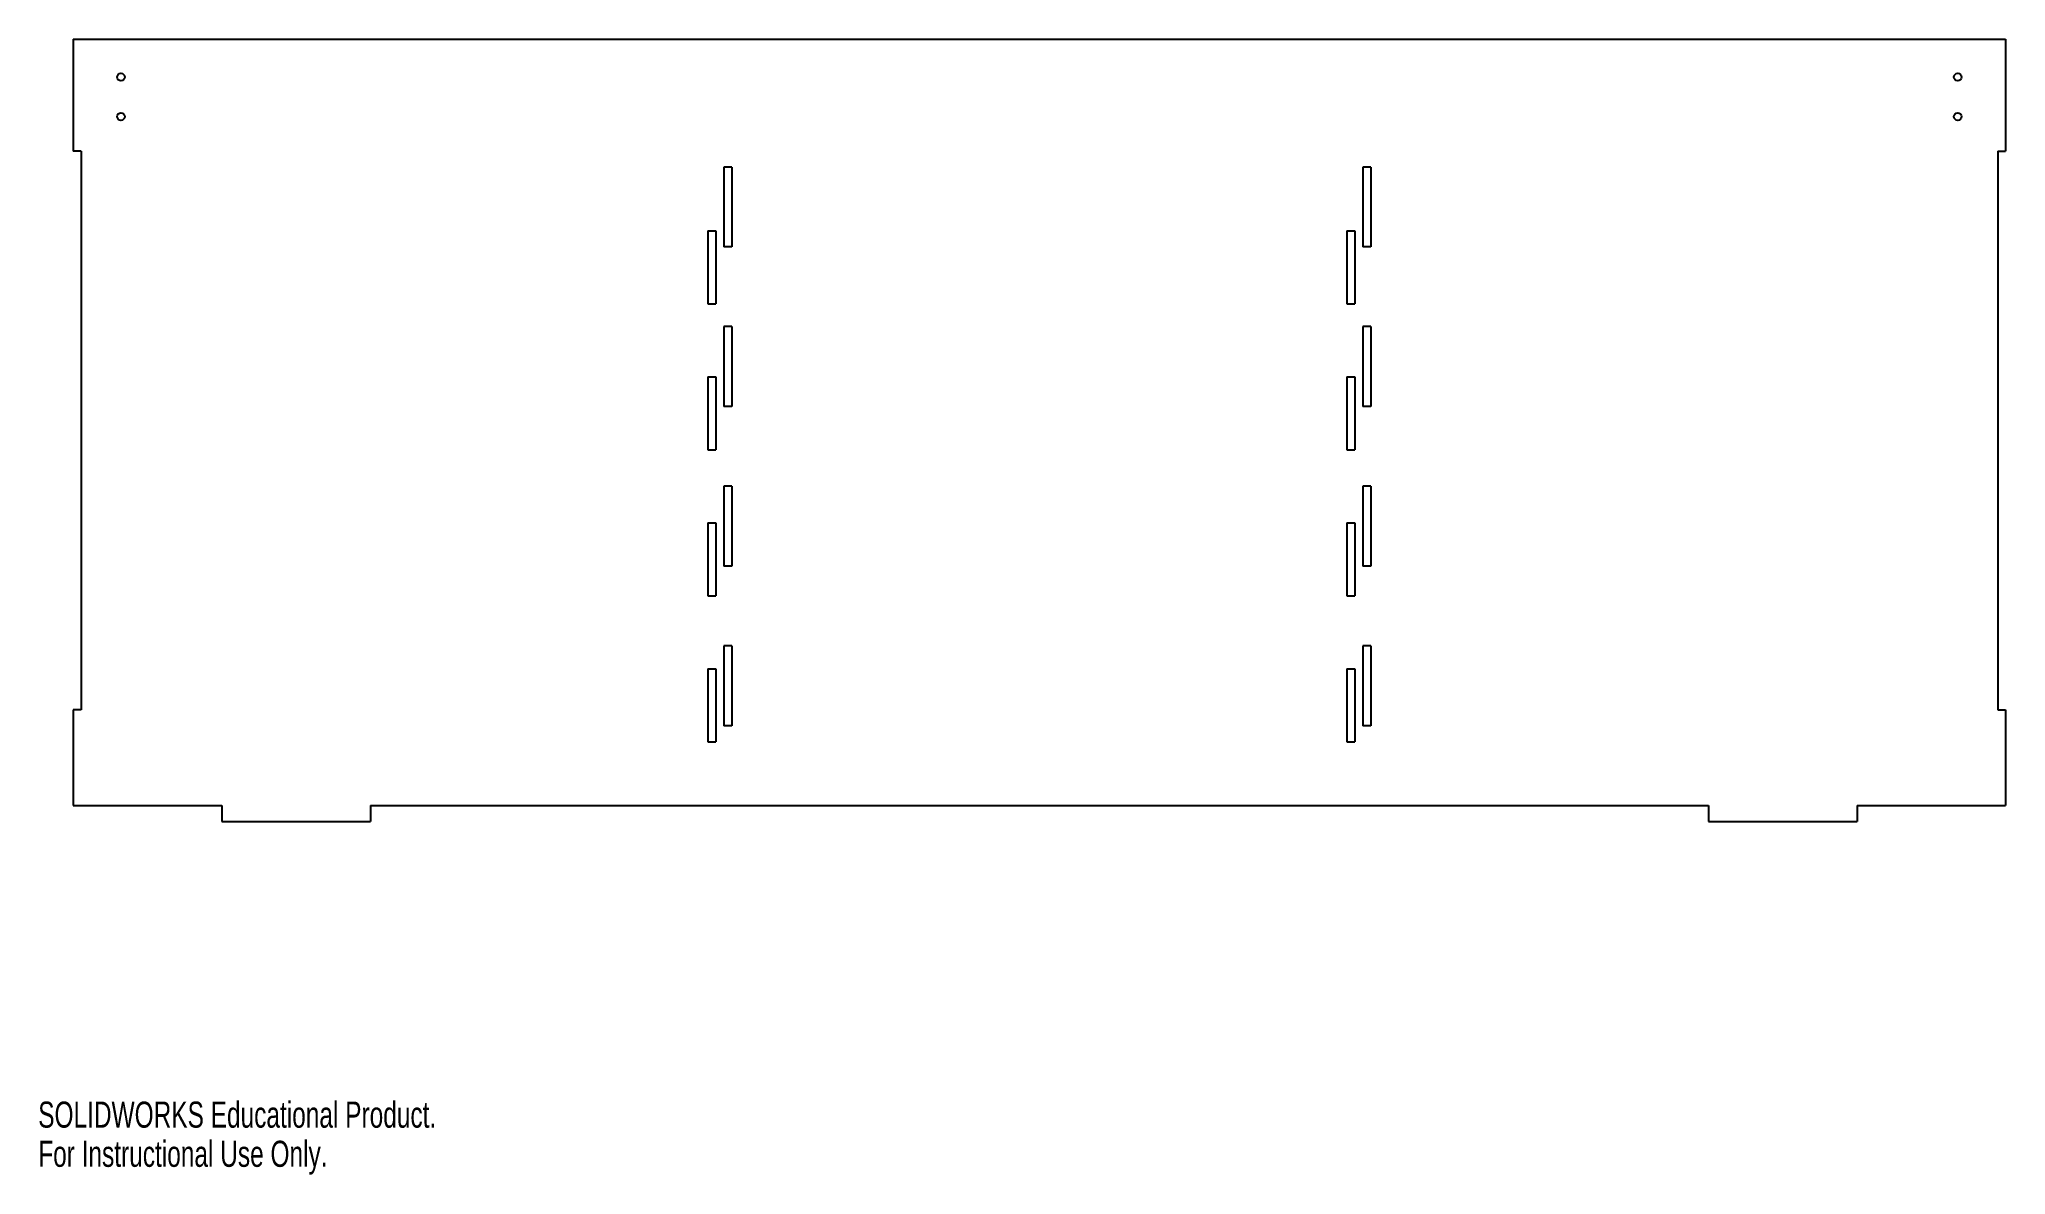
# Model space of a CAD drawing. Header units: millimetres. Extents: x 0 to 782, y 0 to 452.
import ezdxf

# ---------------------------------------------------------------- set-up
doc = ezdxf.new("R2010")
doc.units = ezdxf.units.MM
doc.styles.add('SLDTEXTSTYLE0', font='TXT', dxfattribs={"width": 0.7})

msp = doc.modelspace()

# ---------------------------------------------------------------- linework, layer by layer
at = {"color": 7, "linetype": 'Continuous', "lineweight": 25}
for p, q in [((13.83, 451.52), (13.83, 407.07)), ((13.83, 451.52), (782.18, 451.52)), ((782.18, 451.52), (782.18, 407.07)), ((17.01, 407.07), (13.83, 407.07)), ((17.01, 407.07), (17.01, 184.82)), ((779.01, 407.07), (782.18, 407.07)), ((779.01, 407.07), (779.01, 184.82)), ((272.6, 400.72), (272.6, 368.97)), ((275.77, 400.72), (272.6, 400.72)), ((275.77, 400.72), (275.77, 368.97)), ((526.6, 400.72), (526.6, 368.97)), ((529.77, 400.72), (526.6, 400.72)), ((529.77, 400.72), (529.77, 368.97)), ((266.25, 375.32), (266.25, 346.29)), ((266.25, 375.32), (269.42, 375.32)), ((269.42, 375.32), (269.42, 346.29)), ((520.25, 375.32), (520.25, 346.29)), ((520.25, 375.32), (523.42, 375.32)), ((523.42, 375.32), (523.42, 346.29)), ((275.77, 368.97), (272.6, 368.97)), ((529.77, 368.97), (526.6, 368.97)), ((266.25, 346.29), (269.42, 346.29)), ((520.25, 346.29), (523.42, 346.29)), ((275.77, 337.22), (272.6, 337.22)), ((272.6, 337.22), (272.6, 305.47)), ((275.77, 337.22), (275.77, 305.47)), ((529.77, 337.22), (526.6, 337.22)), ((526.6, 337.22), (526.6, 305.47)), ((529.77, 337.22), (529.77, 305.47)), ((266.25, 317.26), (269.42, 317.26)), ((266.25, 317.26), (266.25, 288.23)), ((269.42, 317.26), (269.42, 288.23)), ((520.25, 317.26), (523.42, 317.26)), ((520.25, 317.26), (520.25, 288.23)), ((523.42, 317.26), (523.42, 288.23)), ((275.77, 305.47), (272.6, 305.47)), ((529.77, 305.47), (526.6, 305.47)), ((266.25, 288.23), (269.42, 288.23)), ((520.25, 288.23), (523.42, 288.23)), ((275.77, 273.72), (272.6, 273.72)), ((272.6, 273.72), (272.6, 241.97)), ((275.77, 273.72), (275.77, 241.97)), ((529.77, 273.72), (526.6, 273.72)), ((526.6, 273.72), (526.6, 241.97)), ((529.77, 273.72), (529.77, 241.97)), ((266.25, 259.2), (269.42, 259.2)), ((266.25, 259.2), (266.25, 230.18)), ((269.42, 259.2), (269.42, 230.18)), ((520.25, 259.2), (523.42, 259.2)), ((520.25, 259.2), (520.25, 230.18)), ((523.42, 259.2), (523.42, 230.18)), ((275.77, 241.97), (272.6, 241.97)), ((529.77, 241.97), (526.6, 241.97)), ((266.25, 230.18), (269.42, 230.18)), ((520.25, 230.18), (523.42, 230.18)), ((275.77, 210.22), (272.6, 210.22)), ((272.6, 210.22), (272.6, 178.47)), ((275.77, 210.22), (275.77, 178.47)), ((529.77, 210.22), (526.6, 210.22)), ((526.6, 210.22), (526.6, 178.47)), ((529.77, 210.22), (529.77, 178.47)), ((266.25, 201.15), (269.42, 201.15)), ((266.25, 201.15), (266.25, 172.12)), ((269.42, 201.15), (269.42, 172.12)), ((520.25, 201.15), (523.42, 201.15)), ((520.25, 201.15), (520.25, 172.12)), ((523.42, 201.15), (523.42, 172.12)), ((13.83, 184.82), (13.83, 146.72)), ((17.01, 184.82), (13.83, 184.82)), ((779.01, 184.82), (782.18, 184.82)), ((782.18, 184.82), (782.18, 146.72)), ((266.25, 172.12), (269.42, 172.12)), ((275.77, 178.47), (272.6, 178.47)), ((520.25, 172.12), (523.42, 172.12)), ((529.77, 178.47), (526.6, 178.47)), ((13.83, 146.72), (72.94, 146.72)), ((72.94, 146.72), (72.94, 140.37)), ((132.04, 146.72), (663.98, 146.72)), ((132.04, 146.72), (132.04, 140.37)), ((663.98, 146.72), (663.98, 140.37)), ((723.08, 146.72), (782.18, 146.72)), ((723.08, 146.72), (723.08, 140.37)), ((72.94, 140.37), (132.04, 140.37)), ((663.98, 140.37), (723.08, 140.37))]:
    msp.add_line(p, q, dxfattribs=at)
for centre in [(32.88, 436.52), (763.13, 436.52), (32.88, 420.77), (763.13, 420.77)]:
    msp.add_circle(centre, 1.5, dxfattribs=at)

# ---------------------------------------------------------------- texts
at = {"color": 7, "linetype": 'Continuous', "char_height": 10.38, "attachment_point": 1, "style": 'SLDTEXTSTYLE0'}
for s, insert in [('SOLIDWORKS Educational Product.', (0, 28.95)), ('For Instructional Use Only.', (0, 13.38))]:
    msp.add_mtext(s, dxfattribs=dict(at, insert=insert))

doc.saveas('drawing.dxf')
